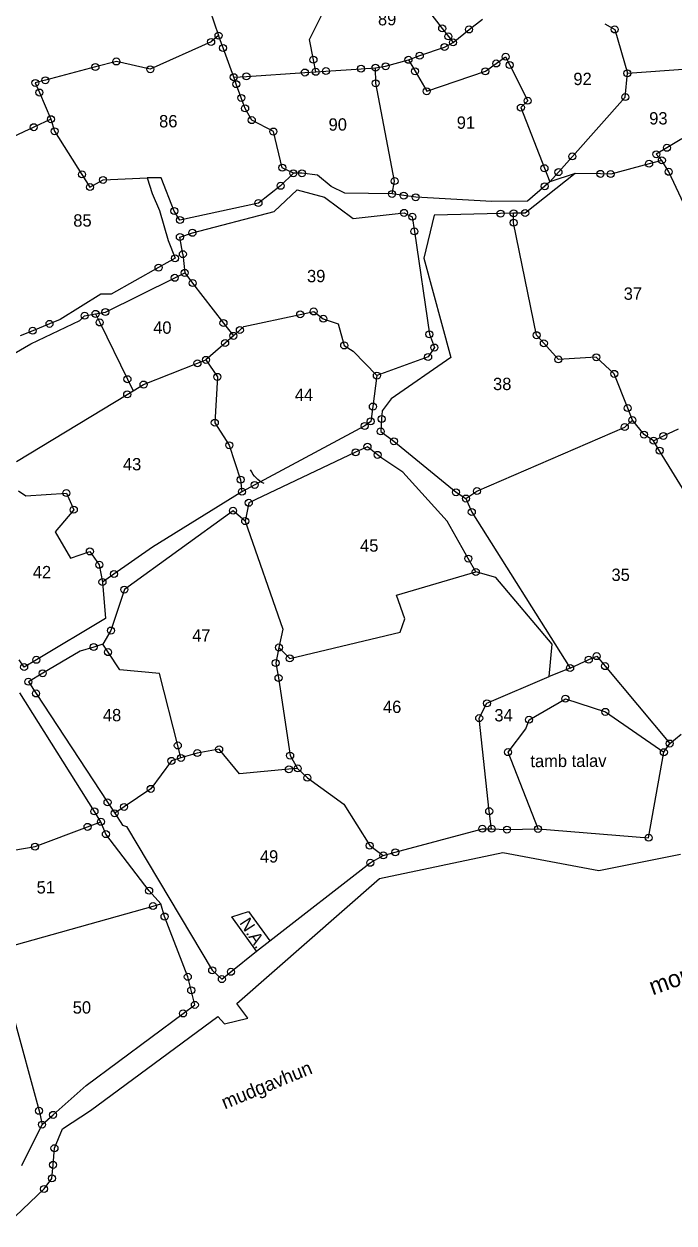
# Model space of a CAD drawing. Header units: metres. Extents: x 267555 to 271037, y 2139222 to 2142032.
# Drawn here: x 269615 to 270094, y 2140469 to 2141353 of the extents above; entities that cross this region are included whole.
import ezdxf

# ---------------------------------------------------------------- set-up
doc = ezdxf.new("R2010")
doc.units = ezdxf.units.M
for name, color, linetype in [('OFF', 1, 'Continuous'), ('POLY_PARCEL', 6, 'Continuous'), ('POLY_ROAD', 30, 'Continuous'), ('POLY_WATER', 4, 'Continuous'), ('SYM_LOGO', 1, 'Continuous'), ('SYM_STONE', 1, 'Continuous'), ('TEXT_MAPIN', 7, 'Continuous'), ('TEXT_MAPOUT', 7, 'Continuous'), ('TEXT_PARCEL', 7, 'Continuous'), ('V_BOUND_LINE', 7, 'Continuous')]:
    doc.layers.add(name, color=color, linetype=linetype)
doc.styles.add('TEXT_MAP', font='', dxfattribs={"height": 2.5})
doc.styles.get('TEXT_MAP').set_extended_font_data('Kruti Dev 050')

msp = doc.modelspace()

# ---------------------------------------------------------------- linework, layer by layer
at = {"layer": 'OFF'}
for p, q in [((270021.19, 2141243.12), (270002.51, 2141236.79)), ((269731.85, 2141183.53), (269733.21, 2141169.73)), ((269762.56, 2140616.06), (269779.88, 2140620.3)), ((269613.09, 2140511.6), (269627.99, 2140541.71))]:
    msp.add_line(p, q, dxfattribs=at)
at = {"layer": 'POLY_PARCEL'}
for p, q in [((269909.61, 2141367.34), (269923.11, 2141350.01)), ((269825.34, 2141341.92), (269836.5, 2141364.45)), ((269942.92, 2141349.22), (269952.85, 2141356.7)), ((269923.11, 2141350.01), (269927.71, 2141344.11)), ((269931.16, 2141339.68), (269942.92, 2141349.22)), ((270043.06, 2141353.39), (270050.38, 2141349.23)), ((270050.38, 2141349.23), (270059.7, 2141316.87)), ((269761.48, 2141335.56), (269758.14, 2141344.68)), ((269828.17, 2141326.91), (269825.34, 2141341.92)), ((269924.84, 2141336.21), (269931.16, 2141339.68)), ((269927.71, 2141344.11), (269931.16, 2141339.68)), ((269769.36, 2141314.04), (269761.48, 2141335.56)), ((269898.24, 2141326.84), (269906.6, 2141329.91)), ((269906.6, 2141329.91), (269924.84, 2141336.21)), ((269829.85, 2141318.01), (269828.17, 2141326.91)), ((269863.3, 2141320.29), (269873.94, 2141321.02)), ((269873.94, 2141321.02), (269881.36, 2141322.08)), ((269874.1, 2141309.56), (269873.94, 2141321.02)), ((269881.36, 2141322.08), (269898.24, 2141326.84)), ((269898.24, 2141326.84), (269903.15, 2141318.42)), ((269954.97, 2141318.35), (269962.99, 2141324.12)), ((269962.99, 2141324.12), (269969.89, 2141329.09)), ((269969.89, 2141329.09), (269972.94, 2141323)), ((269972.94, 2141323), (269986.17, 2141296.67)), ((269769.36, 2141314.04), (269778.76, 2141314.65)), ((269771.25, 2141308.88), (269769.36, 2141314.04)), ((269778.76, 2141314.65), (269821.84, 2141317.48)), ((269821.84, 2141317.48), (269829.85, 2141318.01)), ((269829.85, 2141318.01), (269837.37, 2141318.52)), ((269837.37, 2141318.52), (269863.3, 2141320.29)), ((269903.15, 2141318.42), (269911.74, 2141303.66)), ((269911.74, 2141303.66), (269954.97, 2141318.35)), ((270058.19, 2141299.37), (270059.7, 2141316.87)), ((270059.7, 2141316.87), (270104.32, 2141320.08)), ((269774.96, 2141298.75), (269771.25, 2141308.88)), ((269888.02, 2141237.42), (269874.1, 2141309.56)), ((269777.78, 2141291.03), (269774.96, 2141298.75)), ((269986.17, 2141296.67), (269981.13, 2141291.63)), ((270019.12, 2141255.61), (270058.19, 2141299.37)), ((269782.7, 2141282.34), (269777.78, 2141291.03)), ((269981.13, 2141291.63), (269998.56, 2141246.91)), ((269634.52, 2141283.07), (269637.27, 2141274.16)), ((269798.65, 2141273.95), (269782.7, 2141282.34)), ((269637.27, 2141274.16), (269657.41, 2141242.36)), ((269805.2, 2141247.31), (269798.65, 2141273.95)), ((270099.96, 2141268.66), (270088.9, 2141261.97)), ((270088.9, 2141261.97), (270081.01, 2141257.21)), ((270008.88, 2141244.01), (270019.12, 2141255.61)), ((270075.75, 2141250.19), (270047.44, 2141242.6)), ((270085.13, 2141252.7), (270075.75, 2141250.19)), ((270081.01, 2141257.21), (270085.13, 2141252.7)), ((270090.24, 2141244.26), (270085.13, 2141252.7)), ((269657.41, 2141242.36), (269663.36, 2141232.98)), ((269813.34, 2141243.16), (269805.2, 2141247.31)), ((269998.56, 2141246.91), (270002.51, 2141236.79)), ((270002.51, 2141236.79), (270008.88, 2141244.01)), ((270039.8, 2141242.75), (270021.19, 2141243.12)), ((270047.44, 2141242.6), (270039.8, 2141242.75)), ((270102.98, 2141216.89), (270090.24, 2141244.26)), ((269663.36, 2141232.98), (269673.03, 2141238.27)), ((269673.03, 2141238.27), (269705.42, 2141239.76)), ((269886.13, 2141227.92), (269888.02, 2141237.42)), ((269975.79, 2141206.75), (269975.75, 2141213.67)), ((269992.74, 2141123.8), (269975.79, 2141206.75)), ((269733.21, 2141169.73), (269739.02, 2141162.21)), ((269739.02, 2141162.21), (269761.82, 2141132.72)), ((269667.41, 2141139.58), (269667.45, 2141139.5)), ((269667.45, 2141139.5), (269670.54, 2141133.18)), ((269776.85, 2141130.2), (269818.38, 2141139.13)), ((269818.38, 2141139.13), (269828.36, 2141141.28)), ((269828.36, 2141141.28), (269835.45, 2141135.9)), ((269835.45, 2141135.9), (269846.3, 2141132.19)), ((269670.54, 2141133.18), (269690.99, 2141091.35)), ((269761.82, 2141132.72), (269769.1, 2141123.3)), ((269769.1, 2141123.3), (269773.89, 2141127.57)), ((269773.89, 2141127.57), (269776.85, 2141130.2)), ((269846.3, 2141132.19), (269850.85, 2141116.22)), ((269763.05, 2141118), (269748.88, 2141105.58)), ((269769.1, 2141123.3), (269763.05, 2141118)), ((269998.1, 2141117.86), (269992.74, 2141123.8)), ((270008.85, 2141105.96), (269998.1, 2141117.86)), ((269850.85, 2141116.22), (269857.47, 2141112.01)), ((269857.47, 2141112.01), (269874.94, 2141094.01)), ((269702.84, 2141087.4), (269742.64, 2141103.11)), ((269742.64, 2141103.11), (269748.88, 2141105.58)), ((269748.88, 2141105.58), (269757.35, 2141093.05)), ((270036.81, 2141107.53), (270008.85, 2141105.96)), ((270050.06, 2141095.28), (270036.81, 2141107.53)), ((269690.99, 2141091.35), (269695.19, 2141082.76)), ((269757.35, 2141093.05), (269755.42, 2141059.22)), ((270059.93, 2141070.03), (270050.06, 2141095.28)), ((269690.81, 2141080.11), (269695.19, 2141082.76)), ((269695.19, 2141082.76), (269702.84, 2141087.4)), ((269609.11, 2141030.6), (269690.81, 2141080.11)), ((270063.38, 2141061.19), (270059.93, 2141070.03)), ((269755.42, 2141059.22), (269766.06, 2141042.65)), ((269948.74, 2141008.85), (270057.81, 2141056.03)), ((270057.81, 2141056.03), (270063.38, 2141061.19)), ((270072.04, 2141050.48), (270063.38, 2141061.19)), ((270079, 2141045.98), (270072.04, 2141050.48)), ((270079, 2141045.98), (270086.3, 2141049.48)), ((270086.3, 2141049.48), (270097.3, 2141054.74)), ((269766.06, 2141042.65), (269774.44, 2141017.24)), ((270083.5, 2141038.62), (270079, 2141045.98)), ((270105.51, 2141002.64), (270083.5, 2141038.62)), ((269774.44, 2141017.24), (269775.45, 2141008.33)), ((269610.59, 2141008.98), (269616, 2141005.41)), ((269616, 2141005.41), (269645.96, 2141007.36)), ((269645.96, 2141007.36), (269651.41, 2140995.11)), ((269940.68, 2141003.36), (269948.74, 2141008.85)), ((269651.41, 2140995.11), (269637.71, 2140978.88)), ((269777.84, 2140986.66), (269805.52, 2140907.04)), ((269637.71, 2140978.88), (269648.89, 2140959.47)), ((269648.89, 2140959.47), (269663.25, 2140964.33)), ((269663.25, 2140964.33), (269670.19, 2140954.49)), ((269670.19, 2140954.49), (269672.57, 2140941.79)), ((269889.39, 2140932.13), (269947.92, 2140949.18)), ((269895.49, 2140914.65), (269889.39, 2140932.13)), ((269892.03, 2140904.87), (269895.49, 2140914.65)), ((269805.52, 2140907.04), (269802.72, 2140893.52)), ((269810.73, 2140885.45), (269892.03, 2140904.87)), ((269676.67, 2140890.1), (269672.86, 2140895.88)), ((269685.27, 2140877.02), (269676.67, 2140890.1)), ((269802.72, 2140893.52), (269800.35, 2140882.07)), ((269802.72, 2140893.52), (269810.73, 2140885.45)), ((270031.26, 2140884.54), (270037.07, 2140887.14)), ((270037.07, 2140887.14), (270043.23, 2140879.77)), ((269800.35, 2140882.07), (269802.41, 2140871.07)), ((270017.48, 2140878.34), (270031.26, 2140884.54)), ((270043.23, 2140879.77), (270090.94, 2140822.71)), ((269714.64, 2140874.32), (269685.27, 2140877.02)), ((269728.14, 2140821.25), (269714.64, 2140874.32)), ((269802.41, 2140871.07), (269810.96, 2140813.82)), ((269956.13, 2140852.34), (270002.05, 2140872.09)), ((269950.4, 2140841.41), (269956.13, 2140852.34)), ((269957.78, 2140772.8), (269950.4, 2140841.41)), ((269730.47, 2140812.1), (269728.14, 2140821.25)), ((269758.62, 2140818.44), (269742.47, 2140815.66)), ((269773.73, 2140800.25), (269758.62, 2140818.44)), ((269723.44, 2140809.92), (269708.17, 2140789.28)), ((269730.47, 2140812.1), (269723.44, 2140809.92)), ((269742.47, 2140815.66), (269730.47, 2140812.1)), ((269810.96, 2140813.82), (269816.51, 2140804.34)), ((269810.05, 2140803.72), (269773.73, 2140800.25)), ((269816.51, 2140804.34), (269810.05, 2140803.72)), ((269816.51, 2140804.34), (269823.66, 2140797.47)), ((269823.66, 2140797.47), (269850.54, 2140777.98)), ((269708.17, 2140789.28), (269688.49, 2140775.96)), ((269688.49, 2140775.96), (269681.56, 2140771.28)), ((269850.54, 2140777.98), (269869.71, 2140747.39)), ((269959.57, 2140759.89), (269957.78, 2140772.8)), ((269661.54, 2140761.26), (269671.45, 2140764.99)), ((269622.83, 2140746.67), (269661.54, 2140761.26)), ((269598.61, 2140742.51), (269622.83, 2140746.67)), ((269869.71, 2140747.39), (269879.69, 2140740.21)), ((269561.49, 2140661.29), (269709.83, 2140702.87)), ((269709.83, 2140702.87), (269715.72, 2140704.52)), ((269767.96, 2140694.94), (269780.31, 2140698.79)), ((269786.12, 2140669.5), (269767.96, 2140694.94)), ((269780.31, 2140698.79), (269795.97, 2140677.16)), ((269606.34, 2140623.11), (269625.75, 2140551.87)), ((269625.75, 2140551.87), (269627.99, 2140541.71))]:
    msp.add_line(p, q, dxfattribs=at)
at = {"layer": 'POLY_ROAD'}
for p, q in [((269813.34, 2141243.16), (269803.97, 2141233.95)), ((269819.67, 2141243.18), (269813.34, 2141243.16)), ((269831.18, 2141241.77), (269819.67, 2141243.18)), ((269841.19, 2141233.51), (269831.18, 2141241.77)), ((270021.19, 2141243.12), (269984.33, 2141213.86)), ((269715.82, 2141239.81), (269705.42, 2141239.76)), ((269705.42, 2141239.76), (269709.22, 2141228.15)), ((269725.5, 2141215.35), (269715.82, 2141239.81)), ((269803.97, 2141233.95), (269787.62, 2141221.2)), ((269851.2, 2141228.58), (269841.19, 2141233.51)), ((269998.73, 2141233.56), (269985.95, 2141222.59)), ((270002.51, 2141236.79), (269998.73, 2141233.56)), ((269709.22, 2141228.15), (269714.69, 2141215.71)), ((269799.14, 2141215.05), (269816.07, 2141230.96)), ((269816.07, 2141230.96), (269836.2, 2141225.65)), ((269836.2, 2141225.65), (269857.54, 2141209.93)), ((269886.13, 2141227.92), (269851.2, 2141228.58)), ((269894.8, 2141226.72), (269886.13, 2141227.92)), ((269903.6, 2141225.51), (269894.8, 2141226.72)), ((269959.75, 2141222.46), (269903.6, 2141225.51)), ((269714.69, 2141215.71), (269721.03, 2141193.73)), ((269729.69, 2141208.72), (269725.5, 2141215.35)), ((269787.62, 2141221.2), (269729.69, 2141208.72)), ((269738.92, 2141199.3), (269799.14, 2141215.05)), ((269985.95, 2141222.59), (269959.75, 2141222.46)), ((269857.54, 2141209.93), (269895.01, 2141213.97)), ((269895.01, 2141213.97), (269901.04, 2141211.15)), ((269901.04, 2141211.15), (269902.62, 2141200.3)), ((269917.27, 2141212.39), (269909.69, 2141180.68)), ((269966.16, 2141213.46), (269917.27, 2141212.39)), ((269975.75, 2141213.67), (269966.16, 2141213.46)), ((269984.33, 2141213.86), (269975.75, 2141213.67)), ((269729.66, 2141196.17), (269738.92, 2141199.3)), ((269902.62, 2141200.3), (269913.69, 2141124.44)), ((269721.03, 2141193.73), (269726.09, 2141180.46)), ((269731.85, 2141183.53), (269729.66, 2141196.17)), ((269726.09, 2141180.46), (269713.92, 2141173.63)), ((269909.69, 2141180.68), (269929.38, 2141107.41)), ((269713.92, 2141173.63), (269678.94, 2141154)), ((269674.71, 2141140.88), (269725.83, 2141166.09)), ((269725.83, 2141166.09), (269733.21, 2141169.73)), ((269671.43, 2141153.97), (269641.24, 2141135.36)), ((269678.94, 2141154), (269671.43, 2141153.97)), ((269641.24, 2141135.36), (269633.49, 2141132.16)), ((269655.74, 2141134.61), (269659.38, 2141138.15)), ((269659.38, 2141138.15), (269667.41, 2141139.58)), ((269667.41, 2141139.58), (269667.43, 2141139.58)), ((269667.43, 2141139.58), (269674.71, 2141140.88)), ((269621.15, 2141127.07), (269611.95, 2141123.28)), ((269619.67, 2141117.49), (269655.74, 2141134.61)), ((269633.49, 2141132.16), (269621.15, 2141127.07)), ((269586.9, 2141098.4), (269619.67, 2141117.49)), ((269913.69, 2141124.44), (269917.36, 2141114.69)), ((269917.36, 2141114.69), (269912.76, 2141107.71)), ((269912.76, 2141107.71), (269874.94, 2141094.01)), ((269929.38, 2141107.41), (269885.43, 2141076.84)), ((269874.94, 2141094.01), (269872.01, 2141071.17)), ((269885.43, 2141076.84), (269878.9, 2141067.93)), ((269872.01, 2141071.17), (269870.44, 2141060.26)), ((269878.9, 2141067.93), (269878.47, 2141062)), ((269866.01, 2141056.84), (269784.82, 2141013.35)), ((269870.44, 2141060.26), (269866.01, 2141056.84)), ((269878.47, 2141062), (269877.82, 2141052.86)), ((269877.82, 2141052.86), (269887.52, 2141045.57)), ((269859.28, 2141037.42), (269780.48, 2141000.19)), ((269868.02, 2141041.56), (269859.28, 2141037.42)), ((269875.46, 2141035.56), (269868.02, 2141041.56)), ((269887.52, 2141045.57), (269933.31, 2141007.95)), ((269878.5, 2141033.11), (269875.46, 2141035.56)), ((269894.01, 2141022.76), (269878.5, 2141033.11)), ((269926.88, 2140986.61), (269894.01, 2141022.76)), ((269784.82, 2141013.35), (269775.45, 2141008.33)), ((269775.45, 2141008.33), (269709.55, 2140967.45)), ((269933.31, 2141007.95), (269940.68, 2141003.36)), ((269940.68, 2141003.36), (269944.98, 2140993.34)), ((269768.91, 2140994.34), (269688.69, 2140936.19)), ((269777.84, 2140986.66), (269768.91, 2140994.34)), ((269780.48, 2141000.19), (269777.84, 2140986.66)), ((269944.98, 2140993.34), (270017.48, 2140878.34)), ((269942.36, 2140959.06), (269926.88, 2140986.61)), ((269709.55, 2140967.45), (269681.05, 2140947.68)), ((269947.92, 2140949.18), (269942.36, 2140959.06)), ((269962.65, 2140945.08), (269947.92, 2140949.18)), ((269681.05, 2140947.68), (269672.57, 2140941.79)), ((269672.57, 2140941.79), (269674.91, 2140914.91)), ((270004.25, 2140895.86), (269962.65, 2140945.08)), ((269688.69, 2140936.19), (269678.79, 2140906.02)), ((269674.91, 2140914.91), (269623.78, 2140884.45)), ((269678.79, 2140906.02), (269672.86, 2140895.88)), ((269656.05, 2140890.85), (269628.46, 2140874.51)), ((269666.11, 2140893.86), (269656.05, 2140890.85)), ((269672.86, 2140895.88), (269666.11, 2140893.86)), ((270002.05, 2140872.09), (270004.25, 2140895.86)), ((269614.79, 2140879.09), (269611.01, 2140884.39)), ((269623.78, 2140884.45), (269614.79, 2140879.09)), ((270017.48, 2140878.34), (270002.05, 2140872.09)), ((269628.46, 2140874.51), (269617.9, 2140868.26)), ((269617.9, 2140868.26), (269623.58, 2140859.61)), ((269666.64, 2140772.65), (269611.71, 2140860.07)), ((269623.58, 2140859.61), (269676.27, 2140779.35)), ((270090.94, 2140822.71), (270099.41, 2140829.7)), ((270086.61, 2140816.3), (270090.94, 2140822.71)), ((270075.41, 2140753.25), (270086.61, 2140816.3)), ((269671.45, 2140764.99), (269666.64, 2140772.65)), ((269676.27, 2140779.35), (269681.56, 2140771.28)), ((269675.07, 2140755.88), (269671.45, 2140764.99)), ((269681.56, 2140771.28), (269687.27, 2140762.58)), ((269706.96, 2140714.17), (269675.07, 2140755.88)), ((269687.27, 2140762.58), (269690.37, 2140761.44)), ((269690.37, 2140761.44), (269753.5, 2140655.5)), ((269888.54, 2140742.49), (269952.79, 2140759.86)), ((269952.79, 2140759.86), (269959.57, 2140759.89)), ((269959.57, 2140759.89), (269970.9, 2140759.23)), ((269970.9, 2140759.23), (269993.79, 2140759.72)), ((269993.79, 2140759.72), (270075.41, 2140753.25)), ((269870.05, 2140734.76), (269879.69, 2140740.21)), ((269879.69, 2140740.21), (269888.54, 2140742.49)), ((269795.97, 2140677.16), (269870.05, 2140734.76)), ((269715.72, 2140704.52), (269706.96, 2140714.17)), ((269718.33, 2140695.13), (269715.72, 2140704.52)), ((269735.51, 2140650.69), (269718.33, 2140695.13)), ((269786.12, 2140669.5), (269795.97, 2140677.16)), ((269767.33, 2140654.38), (269786.12, 2140669.5)), ((269738.01, 2140640.72), (269735.51, 2140650.69)), ((269753.5, 2140655.5), (269760.6, 2140648.96)), ((269760.6, 2140648.96), (269767.33, 2140654.38)), ((269740.7, 2140630.01), (269738.01, 2140640.72)), ((269660.42, 2140570.44), (269732.01, 2140623.66)), ((269732.01, 2140623.66), (269740.7, 2140630.01)), ((269636.12, 2140548.91), (269660.42, 2140570.44)), ((269627.99, 2140541.71), (269636.12, 2140548.91))]:
    msp.add_line(p, q, dxfattribs=at)
at = {"layer": 'POLY_WATER'}
for p, q in [((269987.16, 2140840.25), (270014.04, 2140855.74)), ((270014.04, 2140855.74), (270043.47, 2140846.06)), ((270043.47, 2140846.06), (270086.61, 2140816.3)), ((269984.74, 2140833.57), (269987.16, 2140840.25)), ((269971.68, 2140816.37), (269984.74, 2140833.57)), ((269993.79, 2140759.72), (269971.68, 2140816.37))]:
    msp.add_line(p, q, dxfattribs=at)
at = {"layer": 'SYM_LOGO', "extrusion": (0, 0, -1)}
msp.add_ellipse((269799.64, 2141032.17), major_axis=(-13.37, 13.99), ratio=1, start_param=4.318284, end_param=5.074105, dxfattribs=at)
at = {"layer": 'SYM_STONE'}
for centre in [(269758.14, 2141344.68), (269923.11, 2141350.01), (269942.92, 2141349.22), (270050.38, 2141349.23), (269752.7, 2141340.03), (269761.48, 2141335.56), (269924.84, 2141336.21), (269927.71, 2141344.11), (269931.16, 2141339.68), (269828.17, 2141326.91), (269898.24, 2141326.84), (269906.6, 2141329.91), (269969.89, 2141329.09), (269667.38, 2141321.54), (269682.79, 2141325.63), (269707.83, 2141319.87), (269829.85, 2141318.01), (269837.37, 2141318.52), (269863.3, 2141320.29), (269873.94, 2141321.02), (269881.36, 2141322.08), (269903.15, 2141318.42), (269954.97, 2141318.35), (269962.99, 2141324.12), (269972.94, 2141323), (269623.04, 2141309.78), (269630.49, 2141311.75), (269769.36, 2141314.04), (269778.76, 2141314.65), (269821.84, 2141317.48), (269874.1, 2141309.56), (270059.7, 2141316.87), (269626.07, 2141302.73), (269771.25, 2141308.88), (269911.74, 2141303.66), (269774.96, 2141298.75), (269981.13, 2141291.63), (269986.17, 2141296.67), (270058.19, 2141299.37), (269634.52, 2141283.07), (269777.78, 2141291.03), (269621.89, 2141277.17), (269637.27, 2141274.16), (269782.7, 2141282.34), (269798.65, 2141273.95), (270081.01, 2141257.21), (270088.9, 2141261.97), (269805.2, 2141247.31), (270019.12, 2141255.61), (270075.75, 2141250.19), (270085.13, 2141252.7), (269657.41, 2141242.36), (269673.03, 2141238.27), (269813.34, 2141243.16), (269819.67, 2141243.18), (269998.56, 2141246.91), (270008.88, 2141244.01), (270039.8, 2141242.75), (270047.44, 2141242.6), (270090.24, 2141244.26), (269663.36, 2141232.98), (269803.97, 2141233.95), (269888.02, 2141237.42), (269998.73, 2141233.56), (269787.62, 2141221.2), (269886.13, 2141227.92), (269894.8, 2141226.72), (269903.6, 2141225.51), (269725.5, 2141215.35), (269895.01, 2141213.97), (269966.16, 2141213.46), (269975.75, 2141213.67), (269984.33, 2141213.86), (269729.69, 2141208.72), (269901.04, 2141211.15), (269975.79, 2141206.75), (269729.66, 2141196.17), (269738.92, 2141199.3), (269902.62, 2141200.3), (269726.09, 2141180.46), (269731.85, 2141183.53), (269713.92, 2141173.63), (269733.21, 2141169.73), (269725.83, 2141166.09), (269739.02, 2141162.21), (269828.36, 2141141.28), (269633.49, 2141132.16), (269659.38, 2141138.15), (269667.45, 2141139.5), (269670.54, 2141133.18), (269674.71, 2141140.88), (269761.82, 2141132.72), (269818.38, 2141139.13), (269835.45, 2141135.9), (269621.15, 2141127.07), (269769.1, 2141123.3), (269773.89, 2141127.57), (269913.69, 2141124.44), (269992.74, 2141123.8), (269763.05, 2141118), (269850.85, 2141116.22), (269917.36, 2141114.69), (269998.1, 2141117.86), (269748.88, 2141105.58), (269912.76, 2141107.71), (270008.85, 2141105.96), (270036.81, 2141107.53), (269742.64, 2141103.11), (269690.99, 2141091.35), (269757.35, 2141093.05), (269874.94, 2141094.01), (270050.06, 2141095.28), (269690.81, 2141080.11), (269702.84, 2141087.4), (269872.01, 2141071.17), (269878.47, 2141062), (270059.93, 2141070.03), (269755.42, 2141059.22), (269866.01, 2141056.84), (269870.44, 2141060.26), (269877.82, 2141052.86), (270057.81, 2141056.03), (270063.38, 2141061.19), (269887.52, 2141045.57), (270072.04, 2141050.48), (270079, 2141045.98), (270086.3, 2141049.48), (269766.06, 2141042.65), (269859.28, 2141037.42), (269868.02, 2141041.56), (269875.46, 2141035.56), (270083.5, 2141038.62), (269774.44, 2141017.24), (269775.45, 2141008.33), (269784.82, 2141013.35), (269948.74, 2141008.85), (269645.96, 2141007.36), (269780.48, 2141000.19), (269933.31, 2141007.95), (269940.68, 2141003.36), (269651.41, 2140995.11), (269768.91, 2140994.34), (269944.98, 2140993.34), (269777.84, 2140986.66), (269663.25, 2140964.33), (269942.36, 2140959.06), (269670.19, 2140954.49), (269681.05, 2140947.68), (269947.92, 2140949.18), (269672.57, 2140941.79), (269688.69, 2140936.19), (269678.79, 2140906.02), (269666.11, 2140893.86), (269802.72, 2140893.52), (269676.67, 2140890.1), (269810.73, 2140885.45), (270031.26, 2140884.54), (270037.07, 2140887.14), (269614.79, 2140879.09), (269623.78, 2140884.45), (269800.35, 2140882.07), (270017.48, 2140878.34), (270043.23, 2140879.77), (269617.9, 2140868.26), (269628.46, 2140874.51), (269802.41, 2140871.07), (269623.58, 2140859.61), (269956.13, 2140852.34), (270014.04, 2140855.74), (269950.4, 2140841.41), (270043.47, 2140846.06), (269987.16, 2140840.25), (270090.94, 2140822.71), (269728.14, 2140821.25), (269742.47, 2140815.66), (269758.62, 2140818.44), (269810.96, 2140813.82), (269971.68, 2140816.37), (270086.61, 2140816.3), (269723.44, 2140809.92), (269730.47, 2140812.1), (269810.05, 2140803.72), (269816.51, 2140804.34), (269823.66, 2140797.47), (269708.17, 2140789.28), (269676.27, 2140779.35), (269666.64, 2140772.65), (269681.56, 2140771.28), (269688.49, 2140775.96), (269957.78, 2140772.8), (269661.54, 2140761.26), (269671.45, 2140764.99), (269675.07, 2140755.88), (269952.79, 2140759.86), (269959.57, 2140759.89), (269970.9, 2140759.23), (269993.79, 2140759.72), (270075.41, 2140753.25), (269622.83, 2140746.67), (269869.71, 2140747.39), (269870.05, 2140734.76), (269879.69, 2140740.21), (269888.54, 2140742.49), (269706.96, 2140714.17), (269709.83, 2140702.87), (269718.33, 2140695.13), (269753.5, 2140655.5), (269735.51, 2140650.69), (269760.6, 2140648.96), (269767.33, 2140654.38), (269738.01, 2140640.72), (269740.7, 2140630.01), (269732.01, 2140623.66), (269625.75, 2140551.87), (269636.12, 2140548.91), (269627.99, 2140541.71), (269637.17, 2140524.3), (269636.15, 2140512.04), (269635.32, 2140502.09), (269629.5, 2140494.25)]:
    msp.add_circle(centre, 2.58, dxfattribs=at)
at = {"layer": 'V_BOUND_LINE'}
for p, q in [((269743.43, 2141388.06), (269758.14, 2141344.68)), ((269752.7, 2141340.03), (269707.83, 2141319.87)), ((269758.14, 2141344.68), (269752.7, 2141340.03)), ((269667.38, 2141321.54), (269630.49, 2141311.75)), ((269682.79, 2141325.63), (269667.38, 2141321.54)), ((269707.83, 2141319.87), (269682.79, 2141325.63)), ((269630.49, 2141311.75), (269623.04, 2141309.78)), ((269623.04, 2141309.78), (269626.07, 2141302.73)), ((269626.07, 2141302.73), (269634.52, 2141283.07)), ((269621.89, 2141277.17), (269584.61, 2141259.73)), ((269634.52, 2141283.07), (269621.89, 2141277.17)), ((269876.87, 2140723.13), (269967.77, 2140742.26)), ((269967.77, 2140742.26), (270038.65, 2140729.19)), ((270038.65, 2140729.19), (270098.84, 2140741.2)), ((269771.77, 2140630.99), (269876.87, 2140723.13)), ((269779.88, 2140620.3), (269771.77, 2140630.99)), ((269663.76, 2140552.17), (269757.65, 2140621.41)), ((269757.65, 2140621.41), (269762.56, 2140616.06)), ((269643.2, 2140538.48), (269663.76, 2140552.17)), ((269637.17, 2140524.3), (269643.2, 2140538.48)), ((269636.15, 2140512.04), (269637.17, 2140524.3)), ((269635.32, 2140502.09), (269636.15, 2140512.04)), ((269629.5, 2140494.25), (269635.32, 2140502.09)), ((269602.93, 2140469.15), (269629.5, 2140494.25))]:
    msp.add_line(p, q, dxfattribs=at)

# ---------------------------------------------------------------- texts
at = {"layer": 'TEXT_MAPIN'}
for s, rotation, p in [('tamb talav', 0.28058, (269988.18, 2140805.24)), ('N.A.', 302.96687, (269773.29, 2140690.46))]:
    msp.add_text(s, height=9.103, rotation=rotation, dxfattribs=at).set_placement(p)
at = {"layer": 'TEXT_MAPOUT'}
for s, height, rotation, p in [('mouje mulgavchi shiv', 12.6435, 19.57982, (270078.39, 2140636.98)), ('mudgavhun', 10.115, 22.24464, (269762.81, 2140552.88))]:
    msp.add_text(s, height=height, rotation=rotation, dxfattribs=at).set_placement(p)
at = {"layer": 'TEXT_PARCEL', "style": 'TEXT_MAP'}
for s, p in [('89', (269875.77, 2141352.22)), ('92', (270019.91, 2141308.18)), ('86', (269714.34, 2141276.98)), ('91', (269933.88, 2141275.96)), ('93', (270075.84, 2141279.11)), ('90', (269839.35, 2141274.56)), ('85', (269651.04, 2141203.81)), ('39', (269823.45, 2141162.81)), ('37', (270057.03, 2141149.87)), ('40', (269709.96, 2141124.8)), ('38', (269960.66, 2141083.27)), ('44', (269814.45, 2141075.28)), ('43', (269687.67, 2141024.08)), ('45', (269862.56, 2140964.11)), ('42', (269621.19, 2140944.49)), ('35', (270048.02, 2140942.56)), ('47', (269738.71, 2140897.74)), ('46', (269879.45, 2140845.18)), ('48', (269672.88, 2140839.05)), ('34', (269961.62, 2140839)), ('49', (269788.68, 2140734.84)), ('51', (269624, 2140712.09)), ('50', (269650.63, 2140623.52))]:
    msp.add_text(s, height=9.103, rotation=0.28058, dxfattribs=at).set_placement(p)

doc.saveas('drawing.dxf')
